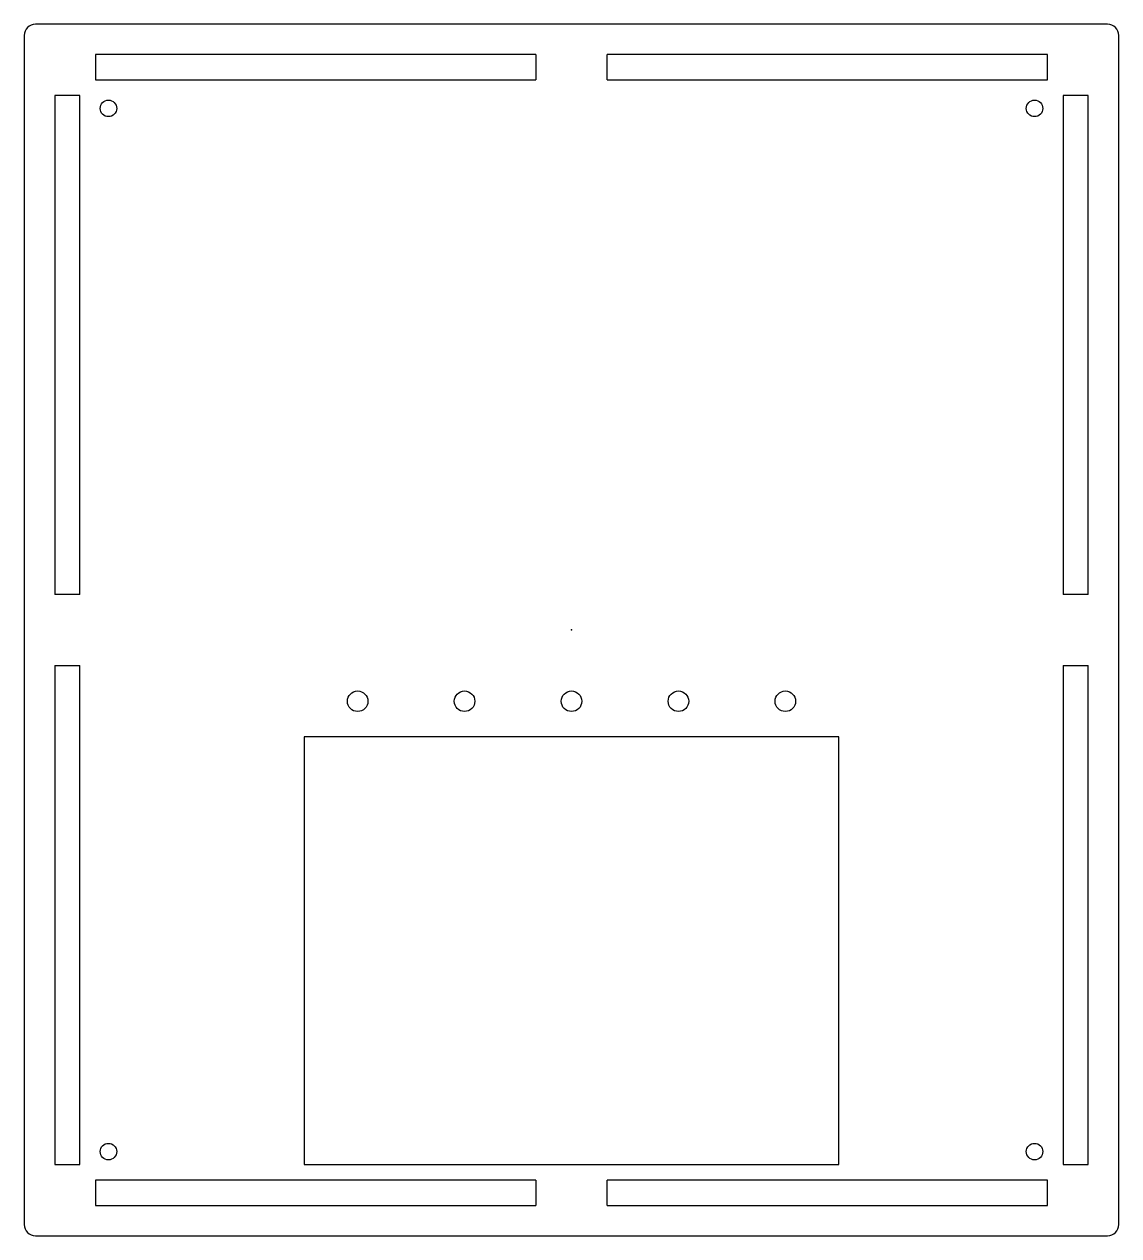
# Model space of a CAD drawing. Header units: millimetres. Extents: x -97 to 97, y -108 to 108.
import ezdxf

# ---------------------------------------------------------------- set-up
doc = ezdxf.new("R2010")
doc.units = ezdxf.units.MM
doc.header["$PDSIZE"] = -1

msp = doc.modelspace()

# ---------------------------------------------------------------- linework, layer by layer
at = {"color": 7, "linetype": 'Continuous', "lineweight": 25}
for p, q in [((-97.5, 105.95), (-97.5, -105.95)), ((95.5, 107.95), (-95.5, 107.95)), ((97.5, -105.95), (97.5, 105.95)), ((-84.8, 102.53), (-84.8, 98.03)), ((-6.35, 102.53), (-84.8, 102.53)), ((-6.35, 102.53), (-6.35, 98.03)), ((6.35, 98.03), (6.35, 102.53)), ((84.8, 102.53), (6.35, 102.53)), ((84.8, 98.03), (84.8, 102.53)), ((-84.8, 98.03), (-6.35, 98.03)), ((6.35, 98.03), (84.8, 98.03)), ((-87.57, 95.25), (-92.07, 95.25)), ((-92.07, 95.25), (-92.07, 6.35)), ((-87.57, 6.35), (-87.57, 95.25)), ((92.07, 95.25), (87.57, 95.25)), ((87.57, 95.25), (87.57, 6.35)), ((92.07, 6.35), (92.07, 95.25)), ((-87.57, 6.35), (-92.07, 6.35)), ((92.07, 6.35), (87.57, 6.35)), ((-92.07, -6.35), (-87.57, -6.35)), ((-92.07, -6.35), (-92.07, -95.25)), ((-87.57, -95.25), (-87.57, -6.35)), ((87.57, -6.35), (92.07, -6.35)), ((87.57, -6.35), (87.57, -95.25)), ((92.07, -95.25), (92.07, -6.35)), ((47.62, -19.05), (-47.62, -19.05)), ((-47.62, -19.05), (-47.62, -95.25)), ((47.62, -95.25), (47.62, -19.05)), ((-92.07, -95.25), (-87.57, -95.25)), ((-47.62, -95.25), (47.62, -95.25)), ((87.57, -95.25), (92.07, -95.25)), ((-84.8, -98.03), (-84.8, -102.53)), ((-6.35, -98.03), (-84.8, -98.03)), ((-6.35, -98.03), (-6.35, -102.53)), ((84.8, -98.03), (6.35, -98.03)), ((6.35, -102.53), (6.35, -98.03)), ((84.8, -102.53), (84.8, -98.03)), ((-84.8, -102.53), (-6.35, -102.53)), ((6.35, -102.53), (84.8, -102.53)), ((-95.5, -107.95), (95.5, -107.95))]:
    msp.add_line(p, q, dxfattribs=at)
for centre, radius in [((-82.5, 92.95), 1.47), ((82.5, 92.95), 1.47), ((-38.1, -12.7), 1.83), ((-19.05, -12.7), 1.83), ((0, -12.7), 1.83), ((19.05, -12.7), 1.83), ((38.1, -12.7), 1.83), ((-82.5, -92.95), 1.47), ((82.5, -92.95), 1.47)]:
    msp.add_circle(centre, radius, dxfattribs=at)
for centre, start, end in [((-95.5, 105.95), 90, 180), ((95.5, 105.95), 0, 90), ((-95.5, -105.95), 180, 270), ((95.5, -105.95), 270, 0)]:
    msp.add_arc(centre, 2, start, end, dxfattribs=at)
at = {"color": 7, "linetype": 'Continuous'}
msp.add_point((0, 0), dxfattribs=at)

doc.saveas('drawing.dxf')
